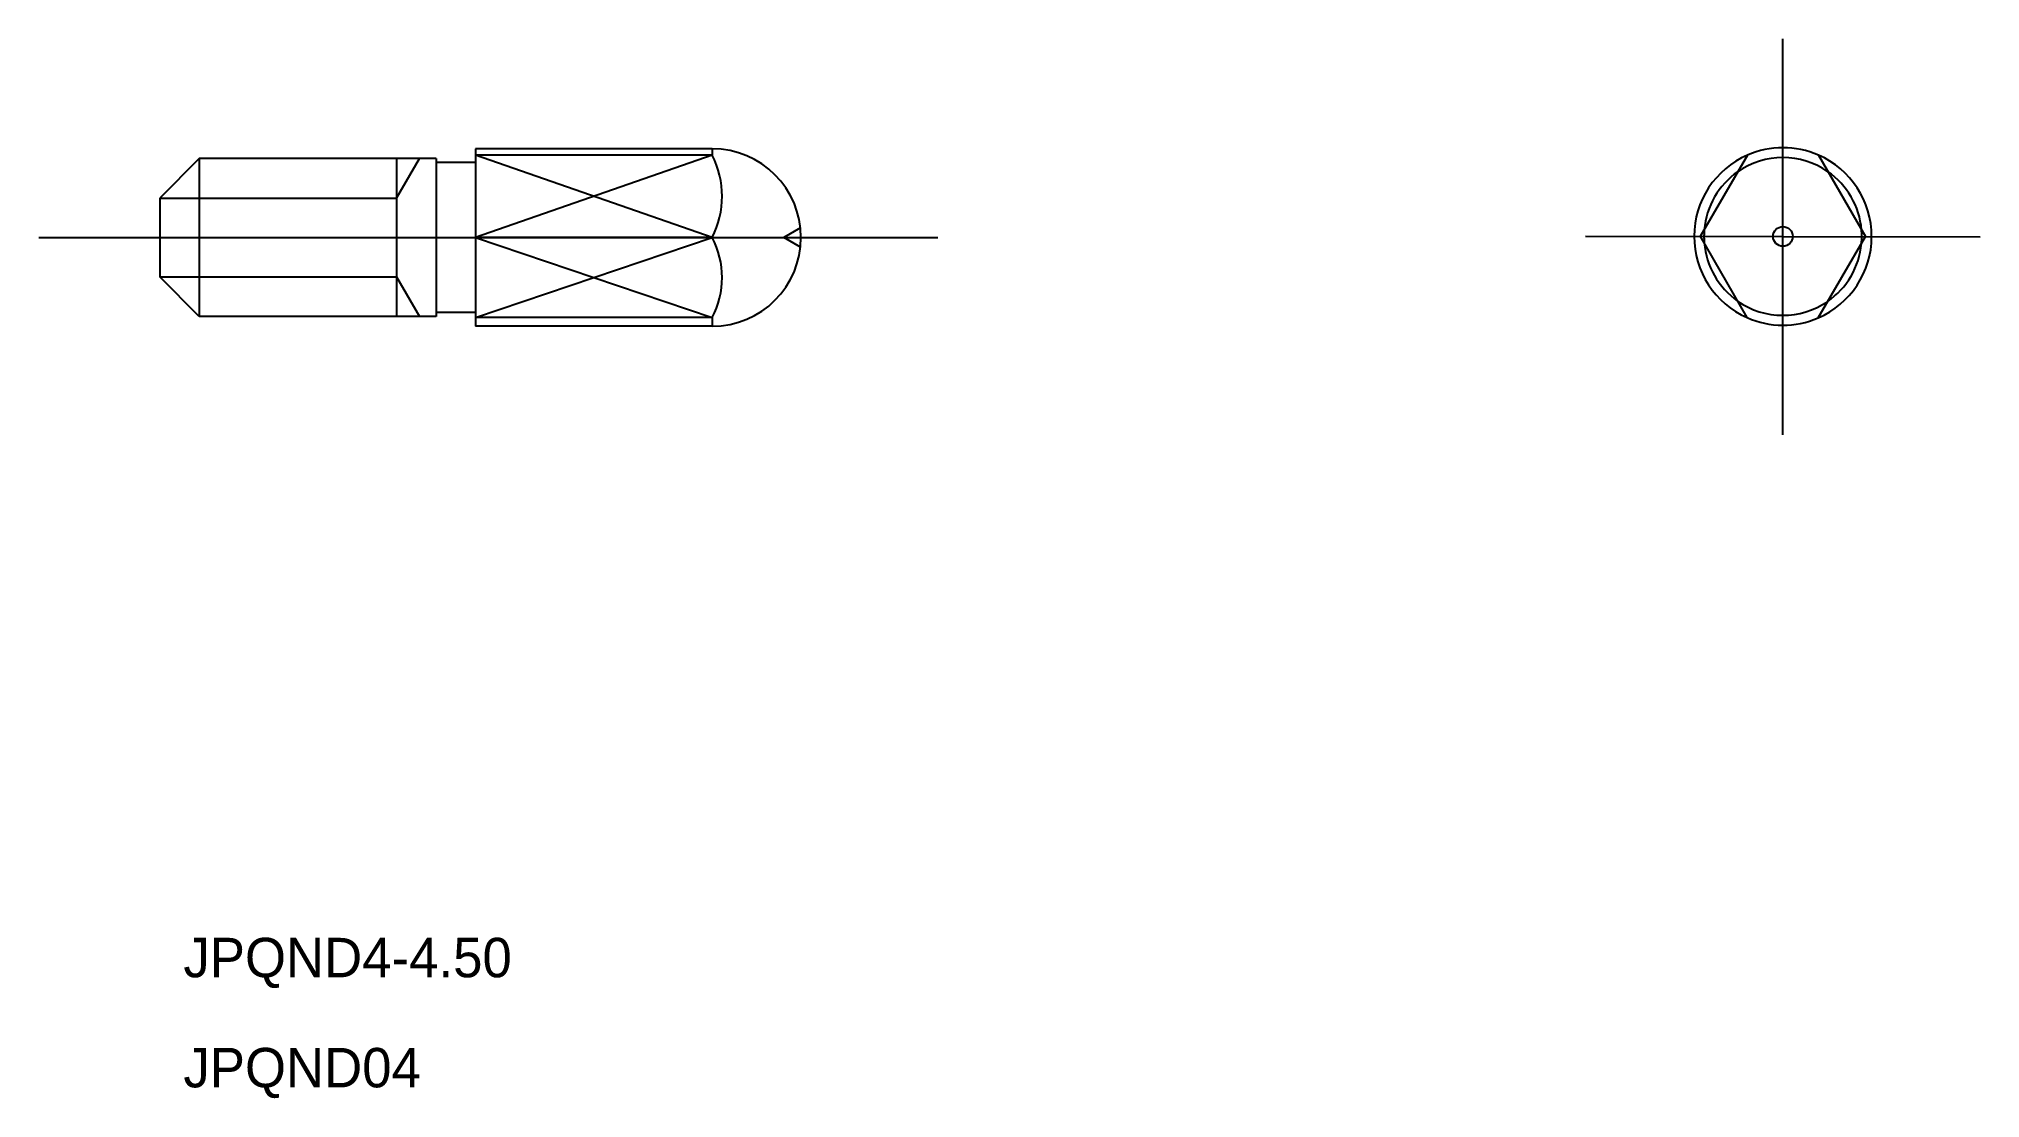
# Model space of a CAD drawing. Extents: x 553 to 602.2, y 570.8 to 597.7.
import ezdxf

# ---------------------------------------------------------------- set-up
doc = ezdxf.new("R2010")
doc.units = 0
for name, pattern in [('CENTER', [50.8, 31.75, -6.35, 6.35, -6.35]), ('DASHED', [19.05, 12.7, -6.35]), ('PHANTOM', [63.5, 31.75, -6.35, 6.35, -6.35, 6.35, -6.35])]:
    doc.linetypes.add(name, pattern=pattern)
doc.layers.get('0').update_dxf_attribs({"linetype": 'CONTINUOUS'})
doc.layers.add('CENTER', color=1, linetype='CENTER')

msp = doc.modelspace()

# ---------------------------------------------------------------- linework, layer by layer
at = {"color": 7, "linetype": 'CONTINUOUS'}
for p, q in [((564.025, 594.916), (564.025, 590.416)), ((570.025, 594.916), (564.025, 594.916)), ((570.025, 594.916), (570.025, 594.756)), ((557.025, 594.666), (556.025, 593.666)), ((563.025, 594.666), (557.025, 594.666)), ((557.025, 594.666), (557.025, 590.666)), ((562.025, 594.666), (562.025, 590.666)), ((563.025, 594.666), (563.025, 590.666)), ((564.025, 594.566), (563.025, 594.566)), ((570.025, 594.756), (564.025, 594.756)), ((596.262, 594.756), (595.069, 592.69)), ((598.062, 594.756), (599.255, 592.69)), ((556.025, 593.666), (556.025, 591.666)), ((570.025, 592.666), (564.025, 592.666)), ((596.254, 590.636), (595.069, 592.706)), ((598.054, 590.629), (599.255, 592.69)), ((557.025, 590.666), (556.025, 591.666)), ((563.025, 590.666), (557.025, 590.666)), ((564.025, 590.766), (563.025, 590.766)), ((570.025, 590.636), (564.025, 590.636)), ((570.025, 590.636), (570.025, 590.416)), ((570.025, 590.416), (564.025, 590.416))]:
    msp.add_line(p, q, dxfattribs=at)
at = {"color": 3, "linetype": 'CONTINUOUS'}
for p, q in [((562.025, 593.666), (562.603, 594.666)), ((570.025, 594.756), (564.025, 592.666)), ((570.025, 592.666), (564.025, 594.756)), ((556.025, 593.666), (562.025, 593.666)), ((564.025, 592.666), (570.025, 590.636)), ((564.025, 590.636), (570.025, 592.666)), ((556.025, 591.666), (562.025, 591.666)), ((562.025, 591.666), (562.603, 590.666))]:
    msp.add_line(p, q, dxfattribs=at)
at = {"color": 3, "linetype": 'DASHED'}
for p in [(572.262, 592.908), (572.262, 592.423)]:
    msp.add_line(p, (571.842, 592.666), dxfattribs=at)
at = {"color": 7, "linetype": 'CONTINUOUS'}
msp.add_circle((597.162, 592.694), 0.25, dxfattribs=at)
for centre, radius, start, end in [((570.025, 592.666), 2.25, 270, 90), ((597.162, 592.694), 2.25, 66.4218, 113.5782), ((567.965, 593.711), 2.311, 333.1016, 26.8984), ((597.162, 592.694), 2, 124.8571, 175.1429), ((597.162, 592.694), 2, 4.8571, 55.1429), ((568.092, 591.651), 2.184, 332.3044, 27.6956), ((597.162, 592.694), 2, 184.6382, 234.9239), ((597.162, 592.694), 2, 304.6382, 354.9239), ((597.162, 592.694), 2.25, 246.2029, 293.3592)]:
    msp.add_arc(centre, radius, start, end, dxfattribs=at)
at = {"color": 3, "linetype": 'PHANTOM'}
for start, end in [(113.5782, 246.2029), (293.3592, 66.4218)]:
    msp.add_arc((597.162, 592.694), 2.25, start, end, dxfattribs=at)
at = {"color": 3, "linetype": 'DASHED'}
for start, end in [(55.1429, 124.8571), (175.1429, 184.6382), (354.9239, 4.8571), (234.9239, 304.6382)]:
    msp.add_arc((597.162, 592.694), 2, start, end, dxfattribs=at)
at = {"layer": 'CENTER', "color": 1, "linetype": 'CONTINUOUS'}
for p, q in [((597.162, 587.666), (597.162, 597.704)), ((592.162, 592.704), (602.162, 592.685))]:
    msp.add_line(p, q, dxfattribs=at)
at = {"layer": 'CENTER', "color": 1, "linetype": 'CENTER'}
msp.add_line((552.957, 592.666), (575.741, 592.666), dxfattribs=at)

# ---------------------------------------------------------------- texts
at = {"color": 7, "linetype": 'CONTINUOUS'}
for s, p in [('JPQND4-4.50', (556.622, 573.913)), ('JPQND04', (556.622, 571.122))]:
    msp.add_text(s, height=1, dxfattribs=at).set_placement(p)

doc.saveas('drawing.dxf')
